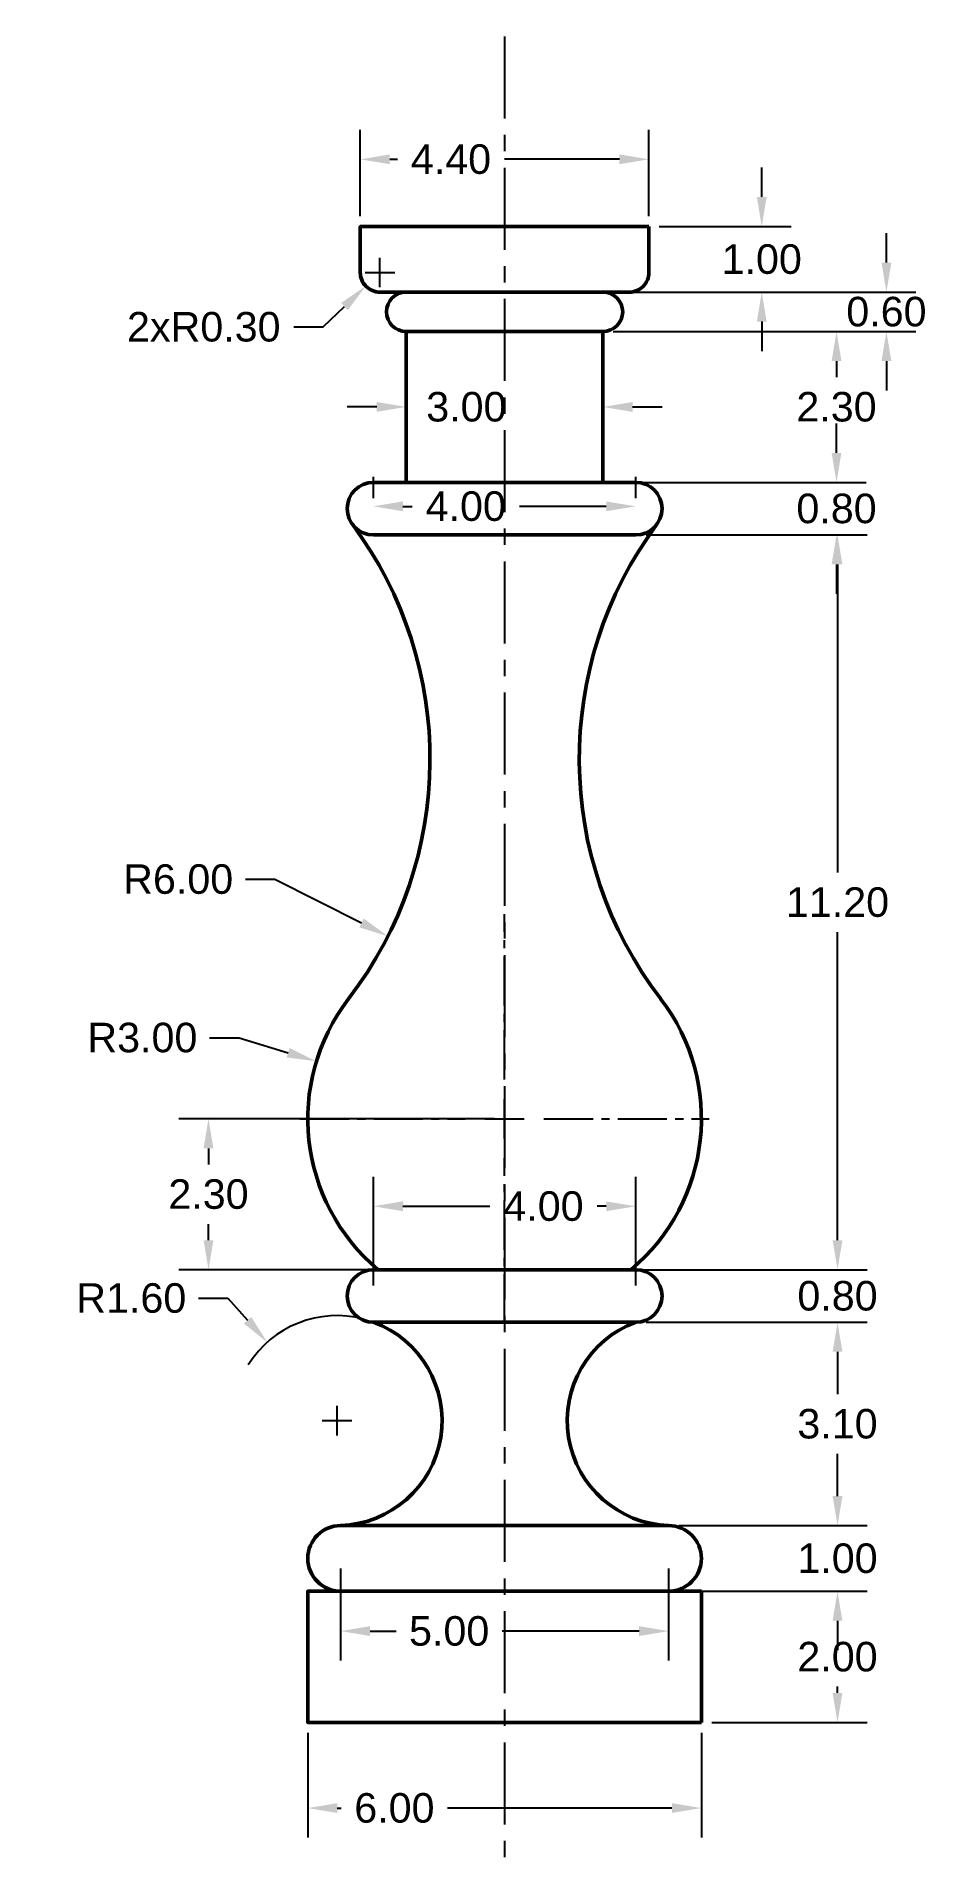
# Model space of a CAD drawing. Header units: inches. Extents: x 101.3 to 114.9, y -1 to 26.8.
import ezdxf

# ---------------------------------------------------------------- set-up
doc = ezdxf.new("R2010")
doc.units = ezdxf.units.IN
doc.header["$MEASUREMENT"] = 0
doc.linetypes.add('CENTER', pattern=[2, 1.25, -0.25, 0.25, -0.25])
doc.linetypes.add('CENTER2', pattern=[1.125, 0.75, -0.125, 0.125, -0.125])
doc.layers.add('Dim', color=252, linetype='Continuous', transparency=0.4)
doc.styles.get("Standard").update_dxf_attribs({"font": 'arial.ttf'})
doc.dimstyles.get("Standard").update_dxf_attribs({"dimscale": 2.5, "dimtxt": 0.18, "dimasz": 0.18, "dimexe": 0.18, "dimexo": 0.0625, "dimgap": 0.09, "dimtad": 0, "dimtih": 1, "dimtoh": 1, "dimzin": 0, "dimdsep": 46, "dimtxsty": 'Standard', "dimcen": 0.09, "dimadec": 0, "dimazin": 0, "dimtfac": 1, "dimtofl": 0, "dimtmove": 0, "dimatfit": 3, "dimfxl": 1, "dimtolj": 1, "dimtzin": 0, "dimarcsym": 0})

# ---------------------------------------------------------------- blocks, each defined once
blk = doc.blocks.new('*D1')
at = {"layer": 'Defpoints', "color": 0, "transparency": 16777216}
for p in [(105.443, 1.126), (111.443, 1.126), (111.443, -0.179)]:
    blk.add_point(p, dxfattribs=at)
at = {"layer": 'Dim', "color": 0, "lineweight": -2, "transparency": 16777216}
for p, q in [((105.443, 0.97), (105.443, -0.629)), ((111.443, 0.97), (111.443, -0.629)), ((105.893, -0.179), (105.954, -0.179)), ((110.993, -0.179), (107.573, -0.179))]:
    blk.add_line(p, q, dxfattribs=at)
at = {"layer": 'Dim', "color": 0, "transparency": 16777216}
for points in [[(105.893, -0.104), (105.893, -0.254), (105.443, -0.179)], [(110.993, -0.104), (110.993, -0.254), (111.443, -0.179)]]:
    blk.add_solid(points, dxfattribs=at)
at = {"layer": 'Dim', "color": 0, "transparency": 16777216, "insert": (106.763, -0.179), "char_height": 0.45, "attachment_point": 5}
blk.add_mtext('\\A1;6.00', dxfattribs=at)
blk = doc.blocks.new('*D2')
at = {"layer": 'Defpoints', "color": 0, "transparency": 16777216}
for p in [(111.443, 3.126), (113.518, 3.126), (111.443, 1.126)]:
    blk.add_point(p, dxfattribs=at)
at = {"layer": 'Dim', "color": 0, "lineweight": -2, "transparency": 16777216}
for p, q in [((111.6, 3.126), (113.968, 3.126)), ((113.518, 2.676), (113.518, 2.581)), ((113.518, 1.576), (113.518, 1.672)), ((111.6, 1.126), (113.968, 1.126))]:
    blk.add_line(p, q, dxfattribs=at)
at = {"layer": 'Dim', "color": 0, "transparency": 16777216}
for points in [[(113.443, 2.676), (113.593, 2.676), (113.518, 3.126)], [(113.443, 1.576), (113.593, 1.576), (113.518, 1.126)]]:
    blk.add_solid(points, dxfattribs=at)
at = {"layer": 'Dim', "color": 0, "transparency": 16777216, "insert": (113.518, 2.126), "char_height": 0.45, "attachment_point": 5}
blk.add_mtext('\\A1;2.00', dxfattribs=at)
blk = doc.blocks.new('*D3')
at = {"layer": 'Defpoints', "color": 0, "transparency": 16777216}
for p in [(110.943, 4.126), (110.943, 3.126), (113.518, 3.126)]:
    blk.add_point(p, dxfattribs=at)
at = {"layer": 'Dim', "color": 0, "lineweight": -2, "transparency": 16777216}
for p, q in [((113.518, 4.576), (113.518, 5.026)), ((111.1, 4.126), (113.968, 4.126)), ((111.1, 3.126), (113.968, 3.126)), ((113.518, 2.676), (113.518, 2.226))]:
    blk.add_line(p, q, dxfattribs=at)
at = {"layer": 'Dim', "color": 0, "transparency": 16777216}
for points in [[(113.443, 4.576), (113.593, 4.576), (113.518, 4.126)], [(113.443, 2.676), (113.593, 2.676), (113.518, 3.126)]]:
    blk.add_solid(points, dxfattribs=at)
at = {"layer": 'Dim', "color": 0, "transparency": 16777216, "insert": (113.518, 3.626), "char_height": 0.45, "attachment_point": 5}
blk.add_mtext('\\A1;1.00', dxfattribs=at)
blk = doc.blocks.new('*D4')
at = {"layer": 'Defpoints', "color": 0, "transparency": 16777216}
for p in [(110.443, 7.226), (113.518, 7.226), (110.943, 4.126)]:
    blk.add_point(p, dxfattribs=at)
at = {"layer": 'Dim', "color": 0, "lineweight": -2, "transparency": 16777216}
for p, q in [((110.6, 7.226), (113.968, 7.226)), ((113.518, 6.776), (113.518, 6.131)), ((113.518, 4.576), (113.518, 5.222)), ((111.1, 4.126), (113.968, 4.126))]:
    blk.add_line(p, q, dxfattribs=at)
at = {"layer": 'Dim', "color": 0, "transparency": 16777216}
for points in [[(113.443, 6.776), (113.593, 6.776), (113.518, 7.226)], [(113.443, 4.576), (113.593, 4.576), (113.518, 4.126)]]:
    blk.add_solid(points, dxfattribs=at)
at = {"layer": 'Dim', "color": 0, "transparency": 16777216, "insert": (113.518, 5.676), "char_height": 0.45, "attachment_point": 5}
blk.add_mtext('\\A1;3.10', dxfattribs=at)
blk = doc.blocks.new('*D5')
at = {"layer": 'Defpoints', "color": 0, "transparency": 16777216}
for p in [(110.37, 8.026), (113.518, 8.026), (110.443, 7.226)]:
    blk.add_point(p, dxfattribs=at)
at = {"layer": 'Dim', "color": 0, "lineweight": -2, "transparency": 16777216}
for p, q in [((113.518, 8.476), (113.518, 8.926)), ((110.526, 8.026), (113.968, 8.026)), ((110.6, 7.226), (113.968, 7.226)), ((113.518, 6.776), (113.518, 6.326))]:
    blk.add_line(p, q, dxfattribs=at)
at = {"layer": 'Dim', "color": 0, "transparency": 16777216}
for points in [[(113.443, 8.476), (113.593, 8.476), (113.518, 8.026)], [(113.443, 6.776), (113.593, 6.776), (113.518, 7.226)]]:
    blk.add_solid(points, dxfattribs=at)
at = {"layer": 'Dim', "color": 0, "transparency": 16777216, "insert": (113.518, 7.626), "char_height": 0.45, "attachment_point": 5}
blk.add_mtext('\\A1;0.80', dxfattribs=at)
blk = doc.blocks.new('*D6')
at = {"layer": 'Defpoints', "color": 0, "transparency": 16777216}
for p in [(110.443, 19.226), (113.518, 19.226), (110.37, 8.026)]:
    blk.add_point(p, dxfattribs=at)
at = {"layer": 'Dim', "color": 0, "lineweight": -2, "transparency": 16777216}
for p, q in [((110.6, 19.226), (113.968, 19.226)), ((113.518, 18.776), (113.518, 14.081)), ((113.518, 8.476), (113.518, 13.172)), ((110.526, 8.026), (113.968, 8.026))]:
    blk.add_line(p, q, dxfattribs=at)
at = {"layer": 'Dim', "color": 0, "transparency": 16777216}
for points in [[(113.443, 18.776), (113.593, 18.776), (113.518, 19.226)], [(113.443, 8.476), (113.593, 8.476), (113.518, 8.026)]]:
    blk.add_solid(points, dxfattribs=at)
at = {"layer": 'Dim', "color": 0, "transparency": 16777216, "insert": (113.518, 13.626), "char_height": 0.45, "attachment_point": 5}
blk.add_mtext('\\A1;11.20', dxfattribs=at)
blk = doc.blocks.new('*D7')
at = {"layer": 'Defpoints', "color": 0, "transparency": 16777216}
for p in [(110.443, 20.026), (113.503, 20.026), (110.443, 19.226)]:
    blk.add_point(p, dxfattribs=at)
at = {"layer": 'Dim', "color": 0, "lineweight": -2, "transparency": 16777216}
for p, q in [((113.503, 20.476), (113.503, 20.926)), ((110.6, 20.026), (113.953, 20.026)), ((110.6, 19.226), (113.953, 19.226)), ((113.503, 18.776), (113.503, 18.326))]:
    blk.add_line(p, q, dxfattribs=at)
at = {"layer": 'Dim', "color": 0, "transparency": 16777216}
for points in [[(113.428, 20.476), (113.578, 20.476), (113.503, 20.026)], [(113.428, 18.776), (113.578, 18.776), (113.503, 19.226)]]:
    blk.add_solid(points, dxfattribs=at)
at = {"layer": 'Dim', "color": 0, "transparency": 16777216, "insert": (113.503, 19.626), "char_height": 0.45, "attachment_point": 5}
blk.add_mtext('\\A1;0.80', dxfattribs=at)
blk = doc.blocks.new('*D8')
at = {"layer": 'Defpoints', "color": 0, "transparency": 16777216}
for p in [(109.943, 22.326), (113.503, 22.326), (109.943, 20.026)]:
    blk.add_point(p, dxfattribs=at)
at = {"layer": 'Dim', "color": 0, "lineweight": -2, "transparency": 16777216}
for p, q in [((110.1, 22.326), (113.953, 22.326)), ((113.503, 21.876), (113.503, 21.631)), ((113.503, 20.476), (113.503, 20.722)), ((110.1, 20.026), (113.953, 20.026))]:
    blk.add_line(p, q, dxfattribs=at)
at = {"layer": 'Dim', "color": 0, "transparency": 16777216}
for points in [[(113.428, 21.876), (113.578, 21.876), (113.503, 22.326)], [(113.428, 20.476), (113.578, 20.476), (113.503, 20.026)]]:
    blk.add_solid(points, dxfattribs=at)
at = {"layer": 'Dim', "color": 0, "transparency": 16777216, "insert": (113.503, 21.176), "char_height": 0.45, "attachment_point": 5}
blk.add_mtext('\\A1;2.30', dxfattribs=at)
blk = doc.blocks.new('*D9')
at = {"layer": 'Defpoints', "color": 0, "transparency": 16777216}
for p in [(109.943, 22.926), (114.264, 22.926), (109.943, 22.326)]:
    blk.add_point(p, dxfattribs=at)
at = {"layer": 'Dim', "color": 0, "lineweight": -2, "transparency": 16777216}
for p, q in [((114.264, 23.376), (114.264, 23.826)), ((110.1, 22.926), (114.714, 22.926)), ((110.1, 22.326), (114.714, 22.326)), ((114.264, 21.876), (114.264, 21.426))]:
    blk.add_line(p, q, dxfattribs=at)
at = {"layer": 'Dim', "color": 0, "transparency": 16777216}
for points in [[(114.189, 23.376), (114.339, 23.376), (114.264, 22.926)], [(114.189, 21.876), (114.339, 21.876), (114.264, 22.326)]]:
    blk.add_solid(points, dxfattribs=at)
at = {"layer": 'Dim', "color": 0, "transparency": 16777216, "insert": (114.264, 22.626), "char_height": 0.45, "attachment_point": 5}
blk.add_mtext('\\A1;0.60', dxfattribs=at)
blk = doc.blocks.new('*D10')
at = {"layer": 'Defpoints', "color": 0, "transparency": 16777216}
for p in [(110.643, 23.926), (112.363, 23.926), (109.943, 22.926)]:
    blk.add_point(p, dxfattribs=at)
at = {"layer": 'Dim', "color": 0, "lineweight": -2, "transparency": 16777216}
for p, q in [((112.363, 24.376), (112.363, 24.826)), ((110.8, 23.926), (112.813, 23.926)), ((110.1, 22.926), (112.813, 22.926)), ((112.363, 22.476), (112.363, 22.026))]:
    blk.add_line(p, q, dxfattribs=at)
at = {"layer": 'Dim', "color": 0, "transparency": 16777216}
for points in [[(112.288, 24.376), (112.438, 24.376), (112.363, 23.926)], [(112.288, 22.476), (112.438, 22.476), (112.363, 22.926)]]:
    blk.add_solid(points, dxfattribs=at)
at = {"layer": 'Dim', "color": 0, "transparency": 16777216, "insert": (112.363, 23.426), "char_height": 0.45, "attachment_point": 5}
blk.add_mtext('\\A1;1.00', dxfattribs=at)
blk = doc.blocks.new('*D11')
at = {"layer": 'Defpoints', "color": 0, "transparency": 16777216}
for p in [(105.943, 3.626), (110.943, 3.626), (110.943, 2.518)]:
    blk.add_point(p, dxfattribs=at)
at = {"layer": 'Dim', "color": 0, "lineweight": -2, "transparency": 16777216}
for p, q in [((105.943, 3.47), (105.943, 2.068)), ((110.943, 3.47), (110.943, 2.068)), ((106.393, 2.518), (106.789, 2.518)), ((110.493, 2.518), (108.406, 2.518))]:
    blk.add_line(p, q, dxfattribs=at)
at = {"layer": 'Dim', "color": 0, "transparency": 16777216}
for points in [[(106.393, 2.593), (106.393, 2.443), (105.943, 2.518)], [(110.493, 2.593), (110.493, 2.443), (110.943, 2.518)]]:
    blk.add_solid(points, dxfattribs=at)
at = {"layer": 'Dim', "color": 0, "transparency": 16777216, "insert": (107.598, 2.518), "char_height": 0.45, "attachment_point": 5}
blk.add_mtext('\\A1;5.00', dxfattribs=at)
blk = doc.blocks.new('*D12')
at = {"layer": 'Defpoints', "color": 0, "transparency": 16777216}
for p in [(104.825, 6.92), (105.889, 5.726)]:
    blk.add_point(p, dxfattribs=at)
at = {"layer": 'Dim', "color": 0, "lineweight": -2, "transparency": 16777216}
for p, q in [((103.776, 7.592), (104.226, 7.592)), ((104.226, 7.592), (104.525, 7.256)), ((105.889, 5.501), (105.889, 5.951)), ((105.664, 5.726), (106.114, 5.726))]:
    blk.add_line(p, q, dxfattribs=at)
blk.add_arc((105.889, 5.726), 1.6, 75.3262, 147.8152, dxfattribs=at)
at = {"layer": 'Dim', "color": 0, "transparency": 16777216}
blk.add_solid([(104.581, 7.306), (104.469, 7.206), (104.825, 6.92)], dxfattribs=at)
at = {"layer": 'Dim', "color": 0, "transparency": 16777216, "insert": (102.752, 7.592), "char_height": 0.45, "attachment_point": 5}
blk.add_mtext('\\A1;R1.60', dxfattribs=at)
blk = doc.blocks.new('*D13')
at = {"layer": 'Defpoints', "color": 0, "transparency": 16777216}
for p in [(110.443, 8.993), (106.443, 7.626), (110.443, 7.626)]:
    blk.add_point(p, dxfattribs=at)
at = {"layer": 'Dim', "color": 0, "lineweight": -2, "transparency": 16777216}
for p, q in [((106.443, 7.783), (106.443, 9.443)), ((110.443, 7.783), (110.443, 9.443)), ((106.893, 8.993), (108.218, 8.993)), ((109.993, 8.993), (109.854, 8.993))]:
    blk.add_line(p, q, dxfattribs=at)
at = {"layer": 'Dim', "color": 0, "transparency": 16777216}
for points in [[(106.893, 9.068), (106.893, 8.918), (106.443, 8.993)], [(109.993, 9.068), (109.993, 8.918), (110.443, 8.993)]]:
    blk.add_solid(points, dxfattribs=at)
at = {"layer": 'Dim', "color": 0, "transparency": 16777216, "insert": (109.036, 8.993), "char_height": 0.45, "attachment_point": 5}
blk.add_mtext('\\A1;4.00', dxfattribs=at)
blk = doc.blocks.new('*U14')
at = {"layer": 'Dim', "color": 0, "linetype": 'CENTER2', "transparency": 16777216}
for p, q in [((0, 0.6), (0, 3.12)), ((-3.12, 0), (-0.6, 0)), ((0.6, 0), (3.12, 0)), ((0, -3.12), (0, -0.6))]:
    blk.add_line(p, q, dxfattribs=at)
at = {"layer": 'Dim', "color": 0, "linetype": 'Continuous', "transparency": 16777216}
for p, q in [((0, -0.3), (0, 0.3)), ((-0.3, 0), (0.3, 0))]:
    blk.add_line(p, q, dxfattribs=at)
blk = doc.blocks.new('*D15')
at = {"layer": 'Defpoints', "color": 0, "transparency": 16777216}
for p in [(108.443, 10.326), (103.929, 8.026), (108.443, 8.026)]:
    blk.add_point(p, dxfattribs=at)
at = {"layer": 'Dim', "color": 0, "lineweight": -2, "transparency": 16777216}
for p, q in [((108.287, 10.326), (103.479, 10.326)), ((103.929, 9.876), (103.929, 9.631)), ((103.929, 8.476), (103.929, 8.722)), ((108.287, 8.026), (103.479, 8.026))]:
    blk.add_line(p, q, dxfattribs=at)
at = {"layer": 'Dim', "color": 0, "transparency": 16777216}
for points in [[(103.854, 9.876), (104.004, 9.876), (103.929, 10.326)], [(103.854, 8.476), (104.004, 8.476), (103.929, 8.026)]]:
    blk.add_solid(points, dxfattribs=at)
at = {"layer": 'Dim', "color": 0, "transparency": 16777216, "insert": (103.929, 9.176), "char_height": 0.45, "attachment_point": 5}
blk.add_mtext('\\A1;2.30', dxfattribs=at)
blk = doc.blocks.new('*D16')
at = {"layer": 'Defpoints', "color": 0, "transparency": 16777216}
for p in [(101.306, 15.809), (106.664, 13.109)]:
    blk.add_point(p, dxfattribs=at)
at = {"layer": 'Dim', "color": 0, "lineweight": -2, "transparency": 16777216}
for p, q in [((104.491, 13.977), (104.941, 13.977)), ((104.941, 13.977), (106.262, 13.311))]:
    blk.add_line(p, q, dxfattribs=at)
at = {"layer": 'Dim', "color": 0, "transparency": 16777216}
blk.add_solid([(106.296, 13.378), (106.229, 13.244), (106.664, 13.109)], dxfattribs=at)
at = {"layer": 'Dim', "color": 0, "transparency": 16777216, "insert": (103.467, 13.977), "char_height": 0.45, "attachment_point": 5}
blk.add_mtext('\\A1;R6.00', dxfattribs=at)
blk = doc.blocks.new('*D17')
at = {"layer": 'Defpoints', "color": 0, "transparency": 16777216}
for p in [(106.443, 19.626), (110.443, 19.661), (110.443, 19.626)]:
    blk.add_point(p, dxfattribs=at)
at = {"layer": 'Dim', "color": 0, "lineweight": -2, "transparency": 16777216}
for p, q in [((106.443, 19.783), (106.443, 20.111)), ((110.443, 19.783), (110.443, 20.111)), ((106.893, 19.661), (107.033, 19.661)), ((109.993, 19.661), (108.668, 19.661))]:
    blk.add_line(p, q, dxfattribs=at)
at = {"layer": 'Dim', "color": 0, "transparency": 16777216}
for points in [[(106.893, 19.736), (106.893, 19.586), (106.443, 19.661)], [(109.993, 19.736), (109.993, 19.586), (110.443, 19.661)]]:
    blk.add_solid(points, dxfattribs=at)
at = {"layer": 'Dim', "color": 0, "transparency": 16777216, "insert": (107.851, 19.661), "char_height": 0.45, "attachment_point": 5}
blk.add_mtext('\\A1;4.00', dxfattribs=at)
blk = doc.blocks.new('*D18')
at = {"layer": 'Defpoints', "color": 0, "transparency": 16777216}
for p in [(106.943, 21.176), (109.943, 21.176), (109.943, 21.176)]:
    blk.add_point(p, dxfattribs=at)
at = {"layer": 'Dim', "color": 0, "lineweight": -2, "transparency": 16777216}
for p, q in [((106.943, 21.333), (106.943, 21.626)), ((109.943, 21.333), (109.943, 21.626)), ((106.493, 21.176), (106.043, 21.176)), ((110.393, 21.176), (110.843, 21.176))]:
    blk.add_line(p, q, dxfattribs=at)
at = {"layer": 'Dim', "color": 0, "transparency": 16777216}
for points in [[(106.493, 21.251), (106.493, 21.101), (106.943, 21.176)], [(110.393, 21.251), (110.393, 21.101), (109.943, 21.176)]]:
    blk.add_solid(points, dxfattribs=at)
at = {"layer": 'Dim', "color": 0, "transparency": 16777216, "insert": (107.86, 21.176), "char_height": 0.45, "attachment_point": 5}
blk.add_mtext('\\A1;3.00', dxfattribs=at)
blk = doc.blocks.new('*D19')
at = {"layer": 'Defpoints', "color": 0, "transparency": 16777216}
for p in [(110.643, 24.95), (106.243, 23.926), (110.643, 23.926)]:
    blk.add_point(p, dxfattribs=at)
at = {"layer": 'Dim', "color": 0, "lineweight": -2, "transparency": 16777216}
for p, q in [((106.243, 24.083), (106.243, 25.4)), ((110.643, 24.083), (110.643, 25.4)), ((106.693, 24.95), (106.808, 24.95)), ((110.193, 24.95), (108.443, 24.95))]:
    blk.add_line(p, q, dxfattribs=at)
at = {"layer": 'Dim', "color": 0, "transparency": 16777216}
for points in [[(106.693, 25.025), (106.693, 24.875), (106.243, 24.95)], [(110.193, 25.025), (110.193, 24.875), (110.643, 24.95)]]:
    blk.add_solid(points, dxfattribs=at)
at = {"layer": 'Dim', "color": 0, "transparency": 16777216, "insert": (107.626, 24.95), "char_height": 0.45, "attachment_point": 5}
blk.add_mtext('\\A1;4.40', dxfattribs=at)
blk = doc.blocks.new('*D20')
at = {"layer": 'Defpoints', "color": 0, "transparency": 16777216}
for p in [(106.543, 23.226), (106.327, 23.019)]:
    blk.add_point(p, dxfattribs=at)
at = {"layer": 'Dim', "color": 0, "lineweight": -2, "transparency": 16777216}
for p, q in [((106.543, 23.001), (106.543, 23.451)), ((106.318, 23.226), (106.768, 23.226)), ((105.678, 22.395), (106.003, 22.707)), ((105.228, 22.395), (105.678, 22.395))]:
    blk.add_line(p, q, dxfattribs=at)
at = {"layer": 'Dim', "color": 0, "transparency": 16777216}
blk.add_solid([(105.951, 22.761), (106.055, 22.653), (106.327, 23.019)], dxfattribs=at)
at = {"layer": 'Dim', "color": 0, "transparency": 16777216, "insert": (103.857, 22.395), "char_height": 0.45, "attachment_point": 5}
blk.add_mtext('\\A1;2xR0.30', dxfattribs=at)
blk = doc.blocks.new('*D21')
at = {"layer": 'Defpoints', "color": 0, "transparency": 16777216}
for p in [(105.574, 11.202), (108.443, 10.326)]:
    blk.add_point(p, dxfattribs=at)
at = {"layer": 'Dim', "color": 0, "lineweight": -2, "transparency": 16777216}
for p, q in [((103.945, 11.562), (104.395, 11.562)), ((104.395, 11.562), (105.144, 11.334)), ((108.218, 10.326), (108.668, 10.326)), ((108.443, 10.101), (108.443, 10.551))]:
    blk.add_line(p, q, dxfattribs=at)
at = {"layer": 'Dim', "color": 0, "transparency": 16777216}
blk.add_solid([(105.166, 11.405), (105.122, 11.262), (105.574, 11.202)], dxfattribs=at)
at = {"layer": 'Dim', "color": 0, "transparency": 16777216, "insert": (102.921, 11.562), "char_height": 0.45, "attachment_point": 5}
blk.add_mtext('\\A1;R3.00', dxfattribs=at)

msp = doc.modelspace()

# ---------------------------------------------------------------- linework, layer by layer
at = {"linetype": 'CENTER'}
msp.add_line((108.443, 26.822), (108.443, -0.964), dxfattribs=at)
at = {"lineweight": 50}
for p, q in [((106.943, 22.326), (106.943, 20.026)), ((109.943, 22.326), (109.943, 20.026))]:
    msp.add_line(p, q, dxfattribs=at)
for points in [[(110.343, 22.926), (106.543, 22.926, -0.414214), (106.243, 23.226), (106.243, 23.926), (110.643, 23.926)], [(110.343, 22.926, 0.414214), (110.643, 23.226), (110.643, 23.926)]]:
    msp.add_lwpolyline(points, format="xyb", dxfattribs=at)
for points in [[(106.943, 22.326), (109.943, 22.326)], [(110.443, 20.026), (106.443, 20.026)], [(106.443, 19.226), (110.443, 19.226)], [(110.443, 8.026), (106.443, 8.026)], [(106.443, 7.226), (110.443, 7.226)], [(110.943, 4.126), (105.943, 4.126)], [(111.443, 1.126), (105.443, 1.126), (105.443, 3.126), (111.443, 3.126)], [(111.443, 1.126), (111.443, 3.126)]]:
    msp.add_lwpolyline(points, dxfattribs=at)
for centre, radius, start, end in [((106.943, 22.626), 0.3, 90, 270), ((109.943, 22.626), 0.3, 270, 90), ((106.443, 19.626), 0.4, 90, 270), ((110.443, 19.626), 0.4, 270, 90), ((101.306, 15.809), 6, 322.4676, 36.6142), ((115.581, 15.809), 6, 143.3858, 217.5324), ((108.443, 10.326), 3, 142.4676, 230.0555), ((108.443, 10.326), 3, 309.9445, 37.5324), ((106.443, 7.626), 0.4, 90, 270), ((110.443, 7.626), 0.4, 270, 90), ((105.889, 5.726), 1.6, 271.9444, 69.7309), ((110.998, 5.726), 1.6, 110.2691, 268.0556), ((105.943, 3.626), 0.5, 90, 270), ((110.943, 3.626), 0.5, 270, 90)]:
    msp.add_arc(centre, radius, start, end, dxfattribs=at)

# ---------------------------------------------------------------- block references
at = {"layer": 'Dim', "linetype": 'CENTER2'}
msp.add_blockref('*U14', (108.443, 10.326), dxfattribs=at)

# ---------------------------------------------------------------- dimensions: what is measured, and where the dimension line sits
at = {"layer": 'Dim'}
for base, p1, p2, picture, middle in [((110.643, 24.95), (106.243, 23.926), (110.643, 23.926), '*D19', (107.626, 24.95)), ((109.943, 21.176), (106.943, 21.176), (109.943, 21.176), '*D18', (107.86, 21.176)), ((110.443, 19.661), (106.443, 19.626), (110.443, 19.626), '*D17', (107.851, 19.661)), ((110.443, 8.993), (106.443, 7.626), (110.443, 7.626), '*D13', (109.036, 8.993)), ((110.943, 2.518), (105.943, 3.626), (110.943, 3.626), '*D11', (107.598, 2.518)), ((111.443, -0.179), (105.443, 1.126), (111.443, 1.126), '*D1', (106.763, -0.179))]:
    dim = msp.add_linear_dim(base=base, p1=p1, p2=p2, dimstyle='Standard', dxfattribs=at)
    dim.commit()
    dim.dimension.update_dxf_attribs({"geometry": picture, "text_midpoint": middle, "dimtype": 160})
for base, p1, p2, picture, middle in [((112.363, 23.926), (109.943, 22.926), (110.643, 23.926), '*D10', (112.363, 23.426)), ((114.264, 22.926), (109.943, 22.326), (109.943, 22.926), '*D9', (114.264, 22.626)), ((113.503, 20.026), (110.443, 19.226), (110.443, 20.026), '*D7', (113.503, 19.626)), ((113.518, 8.026), (110.443, 7.226), (110.37, 8.026), '*D5', (113.518, 7.626)), ((113.518, 3.126), (111.443, 1.126), (111.443, 3.126), '*D2', (113.518, 2.126))]:
    dim = msp.add_linear_dim(base=base, p1=p1, p2=p2, angle=90, dimstyle='Standard', dxfattribs=at)
    dim.commit()
    dim.dimension.update_dxf_attribs({"geometry": picture, "text_midpoint": middle, "dimtype": 160})
dim = msp.add_radius_dim(center=(106.543, 23.226), mpoint=(106.327, 23.019), text='2x<>', dimstyle='Standard', dxfattribs=at)
dim.commit()
dim.dimension.update_dxf_attribs({"geometry": '*D20', "text_midpoint": (103.857, 22.395)})
for base, p1, p2, picture, middle in [((113.503, 22.326), (109.943, 20.026), (109.943, 22.326), '*D8', (113.503, 21.176)), ((113.518, 19.226), (110.37, 8.026), (110.443, 19.226), '*D6', (113.518, 13.626)), ((103.929, 8.026), (108.443, 10.326), (108.443, 8.026), '*D15', (103.929, 9.176)), ((113.518, 7.226), (110.943, 4.126), (110.443, 7.226), '*D4', (113.518, 5.676)), ((113.518, 3.126), (110.943, 4.126), (110.943, 3.126), '*D3', (113.518, 3.626))]:
    dim = msp.add_linear_dim(base=base, p1=p1, p2=p2, angle=90, dimstyle='Standard', dxfattribs=at)
    dim.commit()
    dim.dimension.update_dxf_attribs({"geometry": picture, "text_midpoint": middle})
for center, mpoint, picture, middle in [((101.306, 15.809), (106.664, 13.109), '*D16', (103.467, 13.977)), ((108.443, 10.326), (105.574, 11.202), '*D21', (102.921, 11.562))]:
    dim = msp.add_radius_dim(center=center, mpoint=mpoint, dimstyle='Standard', dxfattribs=at)
    dim.commit()
    dim.dimension.update_dxf_attribs({"geometry": picture, "text_midpoint": middle, "dimtype": 164})
dim = msp.add_radius_dim(center=(105.889, 5.726), mpoint=(104.825, 6.92), dimstyle='Standard', dxfattribs=at)
dim.commit()
dim.dimension.update_dxf_attribs({"geometry": '*D12', "text_midpoint": (102.752, 7.592)})

doc.saveas('drawing.dxf')
